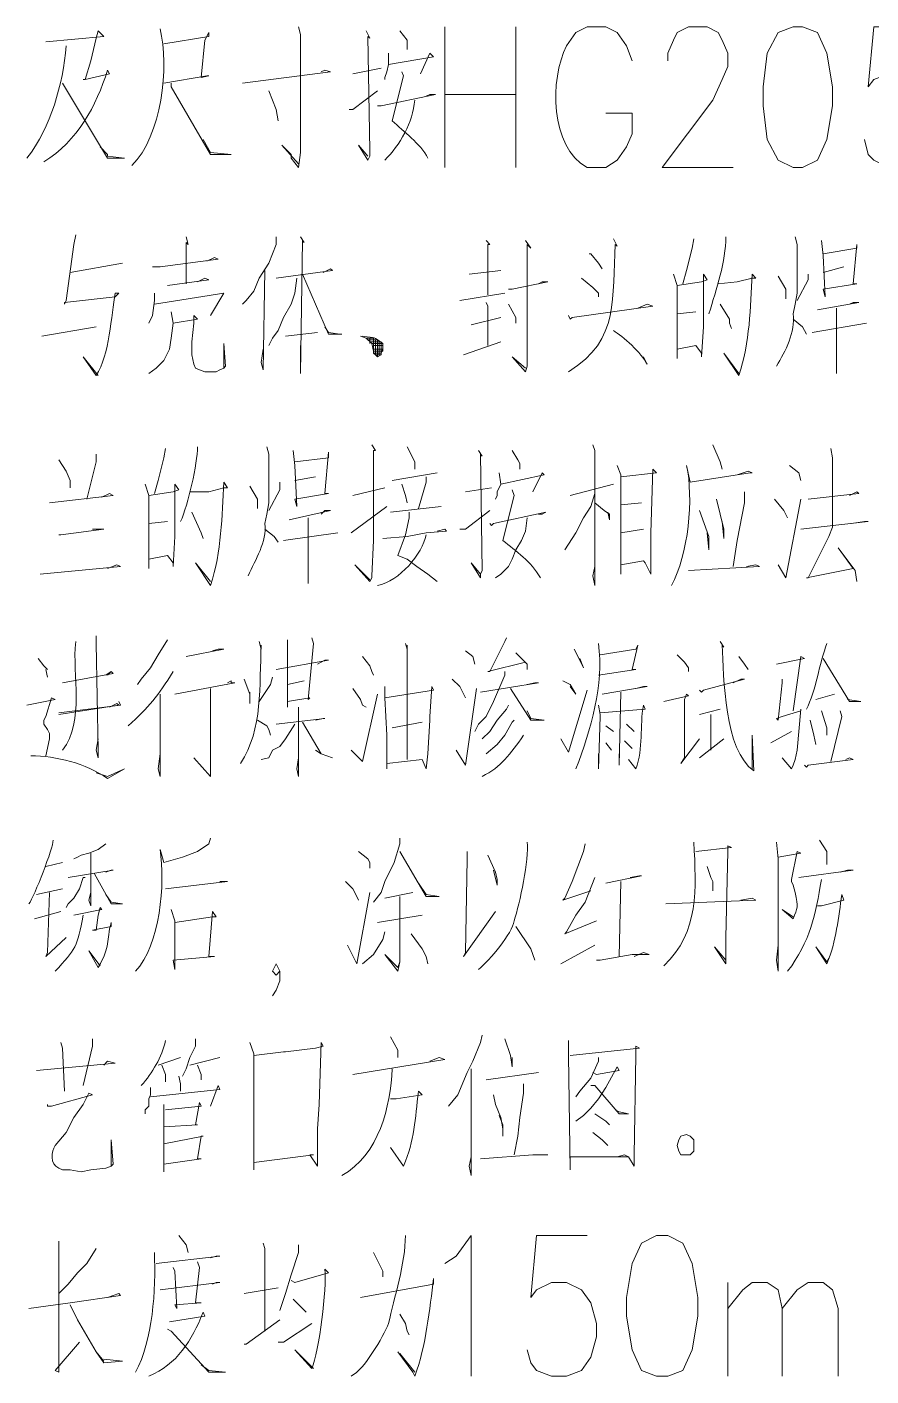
# Model space of a CAD drawing. Header units: millimetres. Extents: x 0 to 1181, y 0 to 1658.
# Drawn here: x 875.3 to 956.4, y 1332 to 1461.6 of the extents above; entities that cross this region are included whole.
import ezdxf

# ---------------------------------------------------------------- set-up
doc = ezdxf.new("R2010")
doc.units = ezdxf.units.MM
doc.layers.add('1', color=7, linetype='Continuous')

msp = doc.modelspace()

# ---------------------------------------------------------------- linework, layer by layer
at = {"layer": '1', "color": 0, "lineweight": 9}
for points in [[(888.48, 1459.94), (892.8, 1460.66), (892.8, 1461.02), (892.44, 1460.3), (892.08, 1456.7), (892.8, 1456.88), (892.62, 1456.88), (888.48, 1456.16)], [(901.44, 1461.56), (901.62, 1460.84), (901.62, 1449.5), (901.44, 1448.06), (900.72, 1448.96), (900.72, 1449.32), (899.82, 1450.22), (901.44, 1448.42)], [(907.92, 1461.2), (908.28, 1460.48), (908.1, 1460.66), (908.28, 1449.68), (908.28, 1449.14), (908.1, 1448.78), (907.2, 1450.22), (908.1, 1449.14)], [(911.16, 1461.2), (911.88, 1460.3), (911.88, 1459.76), (911.88, 1459.4)], [(915.48, 1448.06), (915.48, 1461.56)], [(922.32, 1461.56), (922.32, 1448.06)], [(936.9, 1458.32), (936.9, 1459.04), (937.44, 1460.3), (937.8, 1461.02), (938.88, 1461.56), (940.68, 1461.56), (941.76, 1461.02), (942.12, 1460.3), (942.66, 1459.04), (942.66, 1457.78), (942.12, 1456.52), (941.22, 1454.54), (936.36, 1448.06), (943.2, 1448.06)], [(948.96, 1461.56), (947.52, 1461.02), (946.44, 1459.04), (946.08, 1455.8), (946.08, 1454), (946.44, 1450.76), (947.52, 1448.78), (948.96, 1448.06), (949.86, 1448.06), (951.3, 1448.78), (952.2, 1450.76), (952.74, 1454), (952.74, 1455.8), (952.2, 1459.04), (951.3, 1461.02), (949.86, 1461.56), (948.96, 1461.56)], [(961.56, 1461.56), (956.7, 1461.56), (956.16, 1455.8), (956.7, 1456.52), (958.14, 1457.06), (959.58, 1457.06), (961.02, 1456.52), (961.92, 1455.08), (962.46, 1453.28), (962.46, 1451.84), (961.92, 1450.04), (961.02, 1448.78), (959.58, 1448.06), (958.14, 1448.06), (956.7, 1448.78), (956.16, 1449.32), (955.8, 1450.76)], [(910.08, 1459.04), (910.08, 1457.96), (909.9, 1457.24), (909.72, 1456.7), (909.72, 1456.52)], [(910.08, 1457.96), (914.4, 1458.68), (914.04, 1459.04), (913.14, 1457.06)], [(896.04, 1456.16), (904.5, 1457.24), (903.96, 1457.42), (903.6, 1457.24)], [(906.66, 1457.06), (909.36, 1457.6)], [(878.76, 1456.16), (883.08, 1448.96), (884.7, 1448.96), (883.08, 1449.14), (883.08, 1449.32), (882.36, 1450.04)], [(889.2, 1456.16), (889.2, 1455.8), (892.98, 1449.32), (893.16, 1449.32), (894.96, 1449.32), (892.98, 1449.5), (892.26, 1450.76)], [(898.56, 1455.44), (899.28, 1453.64), (899.46, 1452.56)], [(906.3, 1453.64), (906.66, 1453.64), (909, 1455.44)], [(909, 1454), (909.36, 1454), (909.36, 1454), (914.58, 1455.08), (914.04, 1455.08), (913.68, 1454.9)], [(915.48, 1455.08), (922.32, 1455.08)], [(890.64, 1441.4), (890.82, 1440.68), (890.64, 1440.86), (890.64, 1436.9)], [(899.28, 1441.4), (899.28, 1440.68), (898.56, 1438.88), (897.66, 1437.44), (897.12, 1436.18), (896.4, 1435.28), (896.04, 1434.92)], [(901.62, 1441.4), (901.98, 1440.86), (901.8, 1441.04), (901.62, 1428.26), (901.62, 1430.96)], [(939.42, 1441.22), (939.24, 1440.32), (938.7, 1438.16), (938.34, 1436.9)], [(919.44, 1441.04), (919.8, 1440.68), (919.62, 1440.68), (919.62, 1435.82)], [(923.22, 1441.04), (923.76, 1440.32), (923.4, 1440.68), (923.4, 1429.34), (923.4, 1428.98), (923.22, 1428.44), (921.96, 1429.88), (923.22, 1428.8)], [(951.66, 1441.04), (951.84, 1439.6), (952.02, 1435.64), (951.84, 1436.36), (955.08, 1436.9), (954.72, 1436.9), (955.08, 1440.68), (955.08, 1440.32), (951.84, 1439.78)], [(884.52, 1438.88), (879.48, 1437.98)], [(887.4, 1438.52), (888.12, 1438.52), (893.7, 1439.24), (893.34, 1439.42), (892.62, 1439.06)], [(929.34, 1439.78), (929.52, 1439.78), (930.24, 1438.88), (930.6, 1438.34)], [(888.84, 1436.72), (892.8, 1437.26), (892.44, 1437.44), (891.72, 1437.08)], [(898.2, 1438.16), (898.02, 1428.62), (897.84, 1429.34), (898.02, 1430.6)], [(901.26, 1437.44), (901.08, 1436), (900.72, 1434.92), (900, 1433.66), (899.46, 1432.4), (898.92, 1431.68), (898.56, 1430.96)], [(899.28, 1437.44), (904.68, 1438.16), (904.5, 1438.34), (903.78, 1437.98)], [(901.8, 1437.8), (904.32, 1432.04), (905.58, 1432.04), (905.4, 1432.04), (904.32, 1432.22), (903.96, 1432.76)], [(917.82, 1437.8), (920.88, 1438.16)], [(928.62, 1437.44), (929.7, 1436.54), (930.24, 1436), (930.24, 1435.64)], [(937.44, 1437.8), (937.8, 1436.72), (937.8, 1434.02), (937.8, 1431.86), (937.8, 1429.7), (937.8, 1430.6), (939.6, 1430.96), (940.14, 1430.24), (940.14, 1429.88), (940.32, 1432.76), (940.32, 1437.08), (940.32, 1437.8), (940.68, 1437.26), (940.14, 1437.08), (937.8, 1436.72)], [(947.52, 1437.62), (948.24, 1436.36), (948.24, 1436), (948.24, 1435.46)], [(950.4, 1437.8), (950.4, 1437.26), (949.32, 1435.28)], [(951.84, 1437.98), (953.82, 1438.52)], [(887.58, 1436), (887.58, 1435.28), (887.4, 1433.84), (887.04, 1433.12)], [(887.58, 1434.92), (894.24, 1436), (894.24, 1436), (892.98, 1433.84)], [(916.92, 1435.28), (921.24, 1436)], [(921.6, 1436.36), (921.96, 1436.36), (925.38, 1437.08), (924.84, 1437.08), (924.48, 1436.9)], [(919.44, 1435.1), (919.62, 1434.74), (919.62, 1430.96)], [(921.6, 1434.92), (922.32, 1433.66), (922.32, 1433.12)], [(927.36, 1433.84), (927.54, 1433.48), (927.72, 1433.66), (935.46, 1434.74), (934.92, 1434.92), (934.02, 1434.56)], [(941.94, 1434.92), (942.84, 1433.48), (942.84, 1433.12), (943.02, 1432.58)], [(951.3, 1434.38), (955.26, 1435.1), (954.72, 1435.1), (954.36, 1434.92)], [(889.2, 1434.2), (889.38, 1433.12), (889.2, 1431.68), (889.02, 1430.6), (888.84, 1430.24), (888.48, 1429.52), (888.12, 1429.16), (887.76, 1428.8), (887.04, 1428.26)], [(889.38, 1433.12), (891.72, 1433.48), (891.36, 1433.84), (891.36, 1433.12), (891.18, 1431.32), (891.18, 1430.06), (891.36, 1429.16), (891.54, 1428.8), (891.9, 1428.62), (892.44, 1428.44), (893.52, 1428.44), (893.88, 1428.62), (894.24, 1428.8), (894.42, 1428.98), (894.24, 1431.14), (894.24, 1428.8)], [(918, 1432.94), (920.88, 1433.66)], [(937.8, 1434.02), (939.6, 1434.2)], [(948.96, 1433.48), (949.86, 1432.76), (950.22, 1432.04)], [(953.1, 1434.56), (953.1, 1428.26), (953.1, 1429.88)], [(876.78, 1431.86), (882, 1432.76)], [(903.24, 1432.22), (900.18, 1431.86)], [(950.76, 1432.22), (955.98, 1433.12)], [(907.92, 1431.68), (908.28, 1431.68)], [(908.1, 1431.68), (908.1, 1431.68)], [(908.64, 1431.68), (908.1, 1431.68)], [(908.1, 1431.5), (909, 1431.5)], [(908.28, 1431.14), (908.28, 1431.68)], [(908.28, 1431.68), (908.28, 1431.32)], [(909.18, 1431.32), (908.28, 1431.32)], [(908.28, 1431.32), (909.36, 1431.32)], [(909.54, 1431.14), (908.46, 1431.14)], [(908.64, 1430.24), (908.64, 1431.68)], [(908.64, 1431.68), (908.64, 1430.96)], [(908.64, 1430.96), (909.54, 1430.96)], [(908.82, 1431.5), (908.82, 1430.06)], [(909, 1429.88), (909, 1431.5)], [(909.18, 1431.32), (909.18, 1430.06)], [(909.36, 1430.24), (909.36, 1431.32)], [(909.54, 1431.14), (909.54, 1430.42)], [(917.28, 1430.06), (920.88, 1431.32)], [(909.54, 1430.6), (908.64, 1430.6)], [(908.64, 1430.42), (909.54, 1430.42)], [(909.36, 1430.24), (908.64, 1430.24)], [(908.82, 1430.06), (909.36, 1430.06)], [(882, 1420.52), (882, 1419.8), (881.1, 1416.2)], [(888.66, 1421.06), (888.48, 1420.16), (887.94, 1418), (887.58, 1416.74)], [(900.9, 1420.88), (901.08, 1419.44), (901.26, 1415.48), (901.08, 1416.2), (904.32, 1416.74), (903.96, 1416.74), (904.32, 1420.7), (904.32, 1420.16), (901.08, 1419.8)], [(908.46, 1421.42), (908.82, 1420.88), (908.64, 1420.88), (908.64, 1412.24), (908.46, 1408.82), (908.46, 1408.64), (908.28, 1408.28), (906.84, 1409.9), (908.28, 1408.46)], [(911.88, 1421.24), (912.6, 1419.8), (912.6, 1419.08)], [(918.72, 1420.88), (919.08, 1420.34), (918.9, 1420.52), (919.08, 1409.36), (918.9, 1409), (918.9, 1408.64), (918, 1410.08), (918.9, 1409)], [(921.96, 1420.88), (922.5, 1419.98), (922.68, 1419.62), (922.68, 1419.08)], [(929.7, 1421.42), (929.88, 1420.88), (929.88, 1407.92), (929.7, 1408.82), (929.88, 1409.72)], [(941.22, 1421.42), (941.94, 1419.8), (942.12, 1419.08)], [(952.56, 1421.06), (952.74, 1420.16), (952.74, 1413.5), (952.38, 1412.6), (950.4, 1408.64), (950.22, 1408.64), (954.72, 1409.54), (953.28, 1411.52), (954.9, 1409.36), (955.08, 1408.28)], [(878.4, 1419.98), (879.12, 1418.9), (879.48, 1418), (879.48, 1417.28)], [(932.04, 1419.44), (932.4, 1418.54), (932.4, 1409), (932.4, 1409.9), (932.4, 1411.16)], [(948.6, 1419.44), (949.5, 1418.72), (949.68, 1418)], [(901.08, 1418), (903.06, 1418.36)], [(910.44, 1418), (914.76, 1418.72)], [(913.68, 1418.36), (913.68, 1417.82), (912.96, 1415.3)], [(920.7, 1418.72), (920.88, 1417.64), (920.52, 1416.92), (920.52, 1416.56), (920.34, 1416.2)], [(920.88, 1417.64), (925.02, 1418.54), (924.84, 1418.72), (923.94, 1416.92)], [(932.4, 1418.36), (935.82, 1418.72), (935.46, 1419.08), (935.28, 1412.96), (935.28, 1410.8), (935.28, 1409), (934.74, 1410.08), (934.56, 1410.26), (932.4, 1409.9)], [(877.5, 1415.84), (883.62, 1416.56), (883.26, 1416.74), (882.54, 1416.38)], [(886.68, 1417.64), (887.04, 1416.56), (887.04, 1414.04), (887.04, 1411.7), (887.04, 1409.54), (887.04, 1410.44), (888.84, 1410.8), (889.38, 1410.08), (889.38, 1409.72), (889.56, 1412.6), (889.56, 1417.1), (889.56, 1417.64), (889.92, 1417.1), (889.38, 1416.92), (887.04, 1416.56)], [(896.76, 1417.46), (897.48, 1416.2), (897.48, 1415.84), (897.48, 1415.3)], [(899.64, 1417.82), (899.64, 1417.1), (898.56, 1415.12)], [(906.66, 1416.56), (909.72, 1417.28)], [(911.34, 1417.64), (911.7, 1416.56), (911.88, 1415.84)], [(917.46, 1416.92), (919.98, 1417.28)], [(929.88, 1416.74), (929.52, 1415.48), (928.8, 1414.4), (928.08, 1412.96), (927.36, 1411.88), (927, 1411.34)], [(927.54, 1416.56), (931.68, 1417.64)], [(944.28, 1416.92), (944.28, 1415.84), (943.56, 1412.24), (943.2, 1409.72)], [(950.4, 1416.2), (955.26, 1416.74), (955.08, 1416.92), (954.36, 1416.56)], [(906.48, 1412.96), (909.9, 1415.48)], [(910.26, 1414.94), (915.12, 1415.48)], [(929.88, 1415.84), (930.78, 1415.12), (931.32, 1414.76), (931.32, 1414.22), (931.14, 1414.94)], [(932.4, 1415.66), (934.38, 1415.84)], [(941.58, 1416.2), (942.3, 1413.32), (942.3, 1412.42), (942.12, 1414.04)], [(947.16, 1416.2), (948.06, 1415.12), (948.42, 1414.4)], [(947.52, 1409.9), (948.24, 1408.64), (949.68, 1416.2)], [(887.04, 1413.86), (888.84, 1414.04)], [(891.18, 1414.94), (892.08, 1412.96), (892.26, 1412.42)], [(900.54, 1414.22), (904.5, 1415.12), (903.96, 1415.12), (903.6, 1414.76)], [(902.34, 1414.4), (902.34, 1408.1), (902.34, 1409.72)], [(912.06, 1414.94), (912.06, 1414.4), (911.7, 1412.78), (910.98, 1410.8), (911.88, 1410.44), (912.78, 1409.72), (913.86, 1409), (914.76, 1408.28)], [(916.92, 1413.32), (917.46, 1413.32), (919.8, 1415.12)], [(919.8, 1413.86), (919.98, 1413.68), (920.16, 1413.86), (925.2, 1414.94), (924.84, 1414.76), (924.48, 1414.76)], [(923.4, 1414.4), (923.22, 1413.14), (922.86, 1412.24), (922.32, 1411.34), (921.96, 1410.44), (921.6, 1409.72), (920.88, 1409), (920.34, 1408.64)], [(939.96, 1415.12), (940.86, 1412.6), (940.86, 1411.34), (940.68, 1412.96)], [(949.68, 1413.32), (956.16, 1414.04), (955.8, 1414.04), (954.54, 1413.86)], [(878.4, 1412.78), (878.58, 1412.78), (882.72, 1413.32), (882.36, 1413.32), (881.64, 1413.32)], [(898.2, 1413.32), (899.1, 1412.6), (899.46, 1412.06)], [(900, 1412.24), (905.22, 1412.96)], [(909.54, 1412.42), (911.88, 1412.6), (913.68, 1412.96), (915.66, 1413.14), (915.48, 1413.32), (914.76, 1413.14)], [(932.4, 1412.96), (934.56, 1413.32)], [(876.6, 1409), (884.34, 1409.72), (883.98, 1409.9), (883.08, 1409.54)], [(938.88, 1409.36), (945.72, 1409.72), (945.36, 1409.9), (944.46, 1409.72)], [(882, 1403.06), (882, 1402.34), (882.18, 1392.08), (882.18, 1391.36), (882, 1392.08), (882.18, 1393.16)], [(888.84, 1402.7), (887.94, 1401.26), (887.22, 1400), (886.32, 1398.92), (885.96, 1398.38)], [(902.7, 1402.88), (902.88, 1402.34), (902.34, 1396.94), (902.52, 1397.12), (900.36, 1396.76), (900.36, 1396.22), (900.36, 1402.7)], [(911.7, 1402.34), (911.88, 1401.8), (911.88, 1402.16), (911.88, 1391.18)], [(921.42, 1402.88), (921.24, 1402.52), (919.8, 1399.64), (919.62, 1399.64), (923.22, 1400.54)], [(890.64, 1401.08), (894.24, 1401.8), (893.7, 1401.8), (893.16, 1401.62)], [(907.56, 1401.08), (908.28, 1400.18), (908.46, 1399.64), (908.64, 1399.28)], [(917.46, 1401.62), (918.18, 1401.08), (918.36, 1400.36)], [(922.32, 1401.44), (923.4, 1400.36), (923.4, 1399.82)], [(927.9, 1401.8), (928.44, 1400.72), (928.8, 1400), (928.44, 1400.9)], [(930.42, 1401.26), (933.84, 1401.8), (934.02, 1402.16), (933.48, 1399.82), (933.84, 1399.82), (930.24, 1399.28)], [(937.8, 1401.26), (938.52, 1400.54), (938.88, 1400), (938.88, 1399.64)], [(943.74, 1401.08), (944.28, 1400.36), (944.64, 1399.82)], [(947.34, 1400.36), (950.04, 1400.9), (949.68, 1401.08), (948.96, 1395.86)], [(876.42, 1400.9), (876.96, 1400.18), (877.32, 1399.82)], [(877.14, 1399.82), (877.32, 1399.1)], [(899.28, 1399.82), (904.32, 1400.72), (903.96, 1400.72), (903.24, 1400.36)], [(951.84, 1400.9), (954.36, 1396.76), (955.44, 1396.76), (954.18, 1396.94)], [(878.76, 1398.56), (883.62, 1399.46), (883.44, 1399.64), (882.9, 1399.28)], [(878.76, 1398.56), (883.62, 1399.46), (883.44, 1399.64), (883.44, 1399.64), (883.08, 1399.28)], [(889.56, 1397.48), (895.32, 1398.56), (894.96, 1398.56), (894.96, 1398.74), (894.6, 1398.56)], [(896.22, 1398.92), (896.76, 1397.48), (896.76, 1396.58), (896.76, 1397.66)], [(898.92, 1399.1), (898.74, 1398.38), (897.66, 1396.76)], [(900.36, 1398.38), (901.98, 1398.74)], [(916.2, 1398.92), (916.92, 1398.2), (917.46, 1397.12)], [(921.24, 1399.64), (921.24, 1399.28), (920.16, 1396.76), (919.44, 1395.32), (918.72, 1394.6), (918.36, 1393.88)], [(918.9, 1397.66), (924.48, 1398.56), (924.12, 1398.56), (923.4, 1398.38)], [(926.82, 1398.74), (927.54, 1398.38), (928.08, 1397.48), (927.54, 1398.2)], [(939.96, 1397.84), (940.14, 1397.66), (940.32, 1397.84), (944.28, 1398.92), (943.92, 1398.92), (943.2, 1398.56)], [(947.88, 1398.92), (947.88, 1398.56), (947.52, 1394.96), (947.34, 1395.14), (947.88, 1395.32), (949.68, 1395.86), (949.68, 1396.04), (949.32, 1392.08), (949.14, 1391.18), (948.96, 1390.64), (948.78, 1390.28), (947.88, 1391.36)], [(875.34, 1396.4), (878.04, 1396.94), (877.68, 1397.12), (877.14, 1395.32), (876.96, 1394.96), (876.96, 1394.6), (877.32, 1394.06), (877.5, 1393.7), (877.5, 1393.16), (877.14, 1391.54)], [(888.12, 1397.48), (888.12, 1389.56), (887.94, 1390.28), (888.12, 1391.72)], [(892.98, 1398.02), (892.98, 1389.56), (891.36, 1391.36)], [(906.48, 1392.08), (907.56, 1391), (909, 1397.48)], [(906.66, 1398.02), (907.38, 1396.94), (907.56, 1396.4), (907.92, 1396.22)], [(909.72, 1398.2), (909.72, 1397.12), (909.9, 1393.52), (909.9, 1390.28), (909.9, 1390.82), (913.32, 1391.18), (913.68, 1390.28), (913.86, 1391.72), (914.04, 1394.96), (914.04, 1395.32), (914.22, 1398.2), (914.4, 1397.84), (909.72, 1397.12)], [(916.56, 1392.08), (917.46, 1390.64), (918.54, 1398.02)], [(921.78, 1398.02), (923.76, 1394.96), (925.02, 1394.96), (923.76, 1395.14), (923.4, 1395.86)], [(926.64, 1393.16), (927.36, 1391.9), (929.16, 1397.84)], [(930.6, 1397.48), (934.92, 1398.2), (934.56, 1398.2), (933.84, 1398.02)], [(932.4, 1397.66), (932.22, 1390.64), (932.22, 1391.72)], [(936.54, 1396.76), (938.88, 1397.3), (938.7, 1397.48), (938.52, 1396.94), (938.52, 1391.36), (938.16, 1390.82), (939.96, 1393.16)], [(952.92, 1397.48), (951.12, 1396.94)], [(878.4, 1395.68), (884.34, 1396.4), (884.16, 1396.76)], [(878.4, 1395.5), (884.16, 1396.4), (883.98, 1396.58), (883.26, 1396.22)], [(901.44, 1396.22), (901.44, 1389.56), (901.26, 1390.28), (901.44, 1391.36)], [(921.6, 1396.4), (921.42, 1396.04), (920.52, 1394.96), (919.8, 1393.88), (919.08, 1393.16)], [(930.24, 1396.4), (930.42, 1395.5), (930.42, 1395.32), (930.24, 1390.28), (930.24, 1391), (930.24, 1391.72)], [(939.96, 1395.5), (941.94, 1396.04)], [(951.66, 1395.86), (952.2, 1394.24), (952.2, 1393.52)], [(953.46, 1395.86), (953.64, 1395.32), (952.56, 1391)], [(897.48, 1394.96), (898.38, 1394.42), (898.56, 1394.06), (898.74, 1393.52)], [(901.08, 1394.6), (900.18, 1393.16), (899.64, 1392.44), (898.92, 1392.08), (898.56, 1391.36), (897.84, 1391.18)], [(899.28, 1394.6), (903.96, 1395.14), (903.78, 1395.14), (903.06, 1394.96)], [(901.8, 1394.78), (903.6, 1391.72), (904.68, 1391.36), (903.6, 1391.72), (903.06, 1392.08)], [(913.32, 1394.78), (910.44, 1394.24)], [(922.14, 1394.96), (921.96, 1394.78), (921.24, 1393.52), (920.52, 1392.62), (919.44, 1391.72)], [(932.94, 1394.6), (933.66, 1393.88)], [(941.04, 1395.5), (941.04, 1392.08)], [(950.58, 1394.96), (950.94, 1393.52), (951.12, 1392.62)], [(930.96, 1394.42), (931.68, 1393.88)], [(946.8, 1392.8), (948.78, 1393.88)], [(930.96, 1392.8), (931.5, 1392.08)], [(932.76, 1392.98), (933.48, 1392.26)], [(939.96, 1391.36), (942.3, 1393.16)], [(950.04, 1390.64), (950.22, 1390.46), (950.4, 1390.64), (954.72, 1391.18), (954.36, 1391.36), (954, 1391.18)], [(882.9, 1383.08), (882.18, 1382.54), (881.28, 1382.18), (880.56, 1382), (880.2, 1381.82), (879.84, 1381.64)], [(911.16, 1383.62), (911.16, 1383.08), (910.62, 1381.28), (909.72, 1379.48), (909.36, 1378.4), (908.64, 1377.5)], [(928.98, 1383.08), (928.8, 1382.36), (927.72, 1379.48), (927.72, 1379.48), (927, 1377.86), (926.82, 1377.68), (929.52, 1378.58)], [(939.6, 1382.36), (943.02, 1382.72), (942.66, 1382.9), (942.66, 1382.36), (942.48, 1374.08), (942.48, 1371.92), (942.48, 1371.56), (941.4, 1373.18), (942.48, 1371.92)], [(947.34, 1383.26), (947.52, 1381.64), (947.52, 1370.84), (947.34, 1371.92), (947.52, 1373.36)], [(951.48, 1383.44), (952.2, 1382.36), (952.2, 1381.1)], [(881.46, 1382.18), (881.46, 1377.14), (881.28, 1377.68), (881.46, 1378.4)], [(907.2, 1382.36), (908.1, 1381.64), (908.28, 1381.28), (908.28, 1380.74)], [(911.16, 1382.36), (913.68, 1378.04), (914.94, 1378.04), (913.68, 1378.22), (912.96, 1379.3)], [(917.64, 1382.36), (917.64, 1381.64), (917.46, 1372.64), (917.28, 1372.28), (920.34, 1376.6)], [(919.62, 1382), (920.34, 1380.38), (920.52, 1379.66), (920.52, 1379.12), (920.16, 1380.56)], [(877.14, 1380.92), (878.76, 1381.28)], [(879.3, 1379.84), (883.62, 1380.56), (883.44, 1380.56), (882.9, 1380.38)], [(940.68, 1380.92), (941.04, 1379.84), (941.22, 1379.48), (941.22, 1378.58)], [(949.5, 1379.84), (954.72, 1380.56), (954.18, 1380.56), (953.46, 1380.38)], [(880.92, 1379.84), (880.74, 1379.84), (880.38, 1378.76), (879.84, 1377.86), (879.3, 1377.32), (879.12, 1376.96)], [(881.82, 1380.2), (883.44, 1377.32), (884.52, 1377.32), (883.44, 1377.5), (882.9, 1378.22)], [(888.66, 1378.76), (894.6, 1379.48), (894.24, 1379.48), (893.88, 1379.48)], [(905.94, 1379.48), (906.66, 1378.76), (906.84, 1378.4), (907.2, 1377.68)], [(929.88, 1379.84), (928.98, 1377.5), (928.08, 1376.24), (927.18, 1374.62), (927, 1374.44), (930.06, 1375.7)], [(930.96, 1379.3), (934.38, 1380.02), (934.2, 1380.02), (933.3, 1379.84)], [(932.4, 1379.48), (932.22, 1372.28)], [(878.76, 1378.76), (876.24, 1378.22)], [(877.5, 1378.4), (877.32, 1372.64), (877.14, 1372.28), (879.12, 1374.08)], [(906.12, 1373.36), (907.02, 1371.56), (908.28, 1378.4)], [(912.42, 1378.4), (909.72, 1377.86)], [(911.16, 1378.04), (911.16, 1371.74), (910.98, 1370.84), (909.72, 1372.46), (910.98, 1371.2), (911.16, 1371.74)], [(936.72, 1377.32), (945.36, 1377.68), (945, 1377.86), (943.92, 1377.68)], [(878.58, 1376.6), (876.06, 1375.88)], [(889.2, 1376.78), (889.56, 1375.7), (889.56, 1373.72), (889.56, 1371.02), (889.38, 1371.92), (893.34, 1372.28), (892.8, 1372.28), (893.16, 1376.6), (893.52, 1376.06), (893.16, 1376.06), (889.56, 1375.52)], [(913.32, 1376.24), (909, 1375.52)], [(924.12, 1371.92), (923.76, 1373), (922.32, 1375.16)], [(909.72, 1374.62), (909.54, 1373.9), (908.64, 1372.46), (907.56, 1371.56)], [(912.24, 1374.44), (913.32, 1373), (913.68, 1372.28), (913.86, 1371.56)], [(926.64, 1371.56), (929.88, 1373.36)], [(930.06, 1371.92), (930.24, 1371.92), (930.42, 1371.92), (933.48, 1372.46), (935.1, 1372.46), (934.56, 1372.64), (933.66, 1372.28)], [(898.92, 1368.5), (899.28, 1369.04), (899.64, 1369.94), (899.64, 1370.84), (899.28, 1371.56), (898.92, 1370.84), (899.28, 1370.48), (899.64, 1370.84)], [(919.08, 1364.72), (918.9, 1364), (918.18, 1362.2), (917.64, 1361.12), (916.74, 1358.96), (915.84, 1357.88)], [(878.58, 1364), (878.76, 1363.46), (878.94, 1359.32)], [(881.64, 1364.36), (881.64, 1363.64), (880.74, 1359.86)], [(891.54, 1364.36), (891.54, 1363.64), (891, 1362.56), (890.64, 1361.48), (890.28, 1360.76)], [(896.76, 1364), (897.12, 1362.92), (897.12, 1354.28), (897.12, 1351.76), (897.12, 1352.48), (902.88, 1353.2), (902.52, 1353.2), (903.24, 1352.12), (903.24, 1353.74), (903.24, 1355.72), (903.42, 1358.06), (903.6, 1364), (903.78, 1363.64), (903.06, 1363.46), (900.18, 1363.1), (900, 1363.1), (897.12, 1362.74)], [(910.26, 1364.54), (910.98, 1363.28), (910.98, 1362.56)], [(921.24, 1364.36), (921.78, 1362.74), (921.96, 1361.66), (921.96, 1362.56)], [(927.36, 1364.18), (927.36, 1362.74), (927.54, 1351.76), (927.54, 1353.02), (933.12, 1353.02), (932.76, 1353.2), (932.04, 1353.02)], [(927.54, 1362.74), (934.2, 1363.46), (933.84, 1363.64), (933.84, 1362.74), (933.66, 1353.2), (933.66, 1352.12), (933.12, 1353.02)], [(876.24, 1361.3), (883.8, 1362.02), (883.08, 1362.2), (882.72, 1361.84)], [(887.94, 1361.84), (890.1, 1362.56)], [(891, 1361.84), (893.88, 1362.56)], [(906.66, 1360.94), (915.48, 1362.38), (914.94, 1362.56), (914.04, 1362.2)], [(930.24, 1362.56), (930.24, 1362.2), (929.52, 1360.58), (928.44, 1359.32), (928.08, 1358.78)], [(888.3, 1361.84), (888.66, 1360.94), (888.66, 1360.22)], [(891.72, 1361.84), (892.08, 1360.94), (892.08, 1360.4)], [(918, 1361.48), (918, 1351.22), (917.82, 1352.12), (918, 1353.02)], [(919.44, 1360.4), (924.48, 1361.12)], [(929.7, 1361.12), (930.06, 1360.94), (932.22, 1361.3), (932.04, 1361.66), (930.96, 1359.68), (930.24, 1358.6), (929.52, 1357.7), (928.8, 1356.98), (928.08, 1356.44)], [(887.22, 1359.68), (887.22, 1358.96), (887.04, 1358.6), (887.04, 1357.88), (886.68, 1357.52), (886.68, 1357.16)], [(887.22, 1358.78), (893.88, 1359.5), (893.7, 1359.86), (892.98, 1357.88)], [(889.92, 1360.76), (890.1, 1360.04), (890.1, 1359.32)], [(923.04, 1360.04), (923.04, 1359.14), (922.68, 1356.8), (922.5, 1355), (922.14, 1353.2)], [(929.52, 1359.86), (929.88, 1359.86), (932.22, 1357.16), (933.12, 1357.16), (932.22, 1357.34), (931.86, 1357.52)], [(888.66, 1357.52), (892.08, 1357.88), (891.9, 1358.24), (891.54, 1356.08), (891.72, 1356.08), (888.48, 1355.9)], [(920.16, 1358.96), (920.34, 1358.06), (920.88, 1356.8), (921.06, 1355.72), (921.06, 1355), (921.06, 1356.08), (920.7, 1356.98)], [(888.48, 1358.06), (888.48, 1357.52), (888.48, 1355), (888.48, 1351.58), (888.48, 1353.2)], [(929.88, 1357.16), (930.96, 1356.44), (931.32, 1356.08)], [(888.48, 1354.28), (892.26, 1355), (892.08, 1355), (891.72, 1352.84), (892.08, 1352.84), (888.48, 1352.3)], [(929.7, 1355.36), (930.6, 1354.64), (931.14, 1354.1)], [(939.42, 1354.1), (939.42, 1354.64), (939.06, 1355), (938.7, 1355.18), (938.16, 1355), (937.98, 1354.64), (937.8, 1354.1), (937.98, 1353.56), (938.16, 1353.2), (938.7, 1353.2), (939.06, 1353.2), (939.42, 1353.56), (939.42, 1354.1)], [(918.9, 1352.84), (923.94, 1353.2), (925.38, 1353.2)], [(889.92, 1345.46), (890.64, 1344.56), (890.82, 1343.84)], [(915.48, 1342.76), (916.56, 1343.48), (918, 1345.46), (918, 1331.96)], [(929.16, 1345.46), (924.3, 1345.46), (923.76, 1339.52), (924.3, 1340.24), (925.74, 1340.96), (927.18, 1340.96), (928.62, 1340.24), (929.52, 1338.98), (930.06, 1337), (930.06, 1335.74), (929.52, 1333.76), (928.62, 1332.5), (927.18, 1331.96), (925.74, 1331.96), (924.3, 1332.5), (923.76, 1333.22), (923.4, 1334.48)], [(935.82, 1345.46), (934.38, 1344.74), (933.48, 1342.76), (932.94, 1339.52), (932.94, 1337.72), (933.48, 1334.48), (934.38, 1332.5), (935.82, 1331.96), (936.9, 1331.96), (938.34, 1332.5), (939.24, 1334.48), (939.78, 1337.72), (939.78, 1339.52), (939.24, 1342.76), (938.34, 1344.74), (936.9, 1345.46), (935.82, 1345.46)], [(878.4, 1344.92), (878.4, 1344.56), (878.4, 1332.32), (878.04, 1332.5), (880.38, 1335.2)], [(882, 1344.2), (881.1, 1342.76), (880.2, 1341.86), (879.3, 1340.78), (878.4, 1339.88)], [(898.02, 1344.74), (898.2, 1344.2), (898.2, 1336.28)], [(901.44, 1344.56), (901.44, 1343.84), (900.72, 1341.68), (900.18, 1339.88), (899.64, 1338.26)], [(887.76, 1342.76), (893.88, 1343.48), (893.52, 1343.48), (892.98, 1343.3)], [(889.38, 1342.4), (889.56, 1342.04), (889.74, 1338.44), (889.56, 1338.8), (892.08, 1338.98), (891.54, 1338.98), (891.9, 1342.4), (891.72, 1342.94)], [(909.54, 1341.5), (909.54, 1342.04), (908.64, 1343.84)], [(888.12, 1340.24), (893.88, 1340.96), (893.52, 1340.96), (893.16, 1340.78)], [(896.22, 1339.88), (899.46, 1340.42)], [(942.66, 1331.96), (942.66, 1340.96)], [(942.66, 1338.44), (944.1, 1340.24), (945, 1340.96), (946.44, 1340.96), (947.52, 1340.24), (947.88, 1338.44), (947.88, 1331.96)], [(947.88, 1338.44), (949.32, 1340.24), (950.4, 1340.96), (951.84, 1340.96), (952.74, 1340.24), (953.28, 1338.44), (953.28, 1331.96)], [(875.52, 1338.44), (879.48, 1338.98), (884.34, 1339.7), (884.16, 1339.88), (883.08, 1339.52)], [(879.48, 1338.8), (880.2, 1337.36), (882, 1334.3), (882.72, 1333.22), (884.52, 1333.4), (882.72, 1333.58)], [(900.9, 1339.34), (901.8, 1338.44), (902.16, 1338.08)], [(911.16, 1337.9), (911.7, 1337), (911.88, 1336.28), (912.06, 1335.92)], [(888.84, 1336.46), (889.2, 1336.28), (892.8, 1332.32), (894.42, 1332.32), (892.8, 1332.5), (892.08, 1333.04)], [(896.22, 1335.02), (896.4, 1335.02), (899.64, 1337.36)], [(899.46, 1335.2), (900, 1335.2), (902.7, 1337)], [(882, 1334.3), (882.72, 1333.4)], [(911.16, 1334.12), (912.6, 1332.32)]]:
    msp.add_lwpolyline(points, dxfattribs=at)
for points, knots in [([(877.14, 1460.12), (877.14, 1460.12), (882.72, 1460.66), (882.72, 1460.66), (882.72, 1460.66), (882.18, 1461.2), (882.18, 1461.2), (882.18, 1461.2), (882, 1460.48), (882, 1460.48), (882, 1460.48), (881.46, 1458.32), (881.46, 1458.32), (881.46, 1458.32), (880.92, 1456.52), (880.92, 1456.52), (880.92, 1456.52), (880.74, 1456.52), (880.74, 1456.52), (880.74, 1456.52), (880.92, 1456.52), (880.92, 1456.52), (880.92, 1456.52), (883.26, 1457.06), (883.26, 1457.06), (883.26, 1457.06), (883.08, 1457.42), (883.08, 1457.42), (882, 1454), (880.2, 1450.58), (876.96, 1448.6)], [0, 0, 0, 0, 1, 1, 1, 2, 2, 2, 3, 3, 3, 4, 4, 4, 5, 5, 5, 6, 6, 6, 7, 7, 7, 8, 8, 8, 9, 9, 9, 10, 10, 10, 10]), ([(933.48, 1458.32), (933.48, 1458.32), (932.94, 1459.76), (932.94, 1459.76), (932.94, 1459.76), (932.04, 1461.02), (932.04, 1461.02), (932.04, 1461.02), (930.96, 1461.56), (930.96, 1461.56), (930.96, 1461.56), (929.16, 1461.56), (929.16, 1461.56), (929.16, 1461.56), (928.08, 1461.02), (928.08, 1461.02), (928.08, 1461.02), (927.18, 1459.76), (927.18, 1459.76), (925.56, 1456.52), (925.56, 1450.04), (929.16, 1448.06), (929.16, 1448.06), (930.96, 1448.06), (930.96, 1448.06), (930.96, 1448.06), (932.04, 1448.78), (932.04, 1448.78), (932.04, 1448.78), (932.94, 1450.04), (932.94, 1450.04), (932.94, 1450.04), (933.48, 1451.3), (933.48, 1451.3), (933.48, 1451.3), (933.48, 1453.28), (933.48, 1453.28), (933.48, 1453.28), (930.96, 1453.28), (930.96, 1453.28)], [0, 0, 0, 0, 1, 1, 1, 2, 2, 2, 3, 3, 3, 4, 4, 4, 5, 5, 5, 6, 6, 6, 7, 7, 7, 8, 8, 8, 9, 9, 9, 10, 10, 10, 11, 11, 11, 12, 12, 12, 13, 13, 13, 13]), ([(911.34, 1457.24), (911.34, 1457.24), (911.52, 1456.88), (911.52, 1456.88), (911.52, 1456.88), (910.44, 1452.56), (910.44, 1452.56), (911.52, 1451.48), (913.14, 1450.4), (913.86, 1448.96)], [0, 0, 0, 0, 1, 1, 1, 2, 2, 2, 3, 3, 3, 3]), ([(880.02, 1441.58), (880.02, 1441.58), (879.84, 1440.68), (879.84, 1440.68), (879.84, 1440.68), (879.12, 1435.28), (879.12, 1435.28), (879.12, 1435.28), (878.94, 1434.92), (878.94, 1434.92), (878.94, 1434.92), (878.94, 1435.1), (878.94, 1435.1), (878.94, 1435.1), (883.8, 1435.64), (883.8, 1435.64), (883.8, 1435.64), (884.16, 1436), (884.16, 1436), (884.16, 1436), (883.8, 1436), (883.8, 1436), (883.44, 1433.84), (883.26, 1430.06), (882, 1428.08), (882, 1428.08), (880.74, 1429.88), (880.74, 1429.88), (880.74, 1429.88), (882.18, 1428.08), (882.18, 1428.08)], [0, 0, 0, 0, 1, 1, 1, 2, 2, 2, 3, 3, 3, 4, 4, 4, 5, 5, 5, 6, 6, 6, 7, 7, 7, 8, 8, 8, 9, 9, 9, 10, 10, 10, 10]), ([(931.68, 1441.22), (931.68, 1441.22), (932.04, 1440.5), (932.04, 1440.5), (932.04, 1440.5), (931.86, 1440.68), (931.86, 1440.68), (931.5, 1435.64), (932.4, 1431.5), (927.36, 1428.44)], [0, 0, 0, 0, 1, 1, 1, 2, 2, 2, 3, 3, 3, 3]), ([(949.14, 1441.4), (949.14, 1441.4), (949.32, 1440.68), (949.32, 1440.68), (949.32, 1440.68), (949.32, 1440.5), (949.32, 1440.5), (949.32, 1440.5), (949.32, 1436), (949.32, 1436), (949.32, 1436), (949.14, 1434.92), (949.14, 1434.92), (949.14, 1434.92), (948.96, 1434.02), (948.96, 1434.02), (949.14, 1432.22), (948.24, 1430.42), (947.34, 1428.98)], [0, 0, 0, 0, 1, 1, 1, 2, 2, 2, 3, 3, 3, 4, 4, 4, 5, 5, 5, 6, 6, 6, 6]), ([(941.76, 1436.9), (941.76, 1436.9), (943.56, 1437.08), (943.56, 1437.08), (943.56, 1437.08), (943.56, 1437.08), (943.56, 1437.08), (943.56, 1437.08), (945, 1437.44), (945, 1437.44), (945, 1437.44), (945.36, 1437.44), (945.36, 1437.44), (945.36, 1437.44), (945, 1437.8), (945, 1437.8), (944.82, 1434.56), (944.82, 1431.32), (943.74, 1428.08), (943.74, 1428.08), (942.3, 1430.24), (942.3, 1430.24), (942.3, 1430.24), (943.74, 1428.26), (943.74, 1428.26)], [0, 0, 0, 0, 1, 1, 1, 2, 2, 2, 3, 3, 3, 4, 4, 4, 5, 5, 5, 6, 6, 6, 7, 7, 7, 8, 8, 8, 8]), ([(931.68, 1432.4), (932.58, 1431.86), (934.38, 1430.24), (934.92, 1429.16), (934.92, 1429.16), (934.56, 1429.88), (934.56, 1429.88)], [0, 0, 0, 0, 1, 1, 1, 2, 2, 2, 2]), ([(907.56, 1431.86), (909, 1431.68), (908.46, 1431.86), (909.54, 1431.14), (909.54, 1431.14), (909.54, 1430.6), (909.54, 1430.6), (909.54, 1430.6), (909.36, 1430.24), (909.36, 1430.24), (909.36, 1430.24), (909.36, 1430.06), (909.36, 1430.06), (909.36, 1430.06), (909, 1429.88), (909, 1429.88), (909, 1429.88), (909, 1429.88), (909, 1429.88), (909, 1429.88), (908.82, 1430.06), (908.82, 1430.06), (908.82, 1430.06), (908.64, 1430.24), (908.64, 1430.24), (908.64, 1430.24), (908.64, 1430.42), (908.64, 1430.42), (908.64, 1430.42), (908.46, 1431.14), (908.46, 1431.14), (908.46, 1431.14), (907.92, 1431.68), (907.92, 1431.68), (907.92, 1431.68), (907.38, 1431.86), (907.38, 1431.86)], [0, 0, 0, 0, 1, 1, 1, 2, 2, 2, 3, 3, 3, 4, 4, 4, 5, 5, 5, 6, 6, 6, 7, 7, 7, 8, 8, 8, 9, 9, 9, 10, 10, 10, 11, 11, 11, 12, 12, 12, 12]), ([(898.38, 1421.24), (898.38, 1421.24), (898.56, 1420.52), (898.56, 1420.52), (898.56, 1420.52), (898.56, 1420.34), (898.56, 1420.34), (898.56, 1420.34), (898.56, 1415.84), (898.56, 1415.84), (898.56, 1415.84), (898.38, 1414.76), (898.38, 1414.76), (898.38, 1414.76), (898.2, 1413.86), (898.2, 1413.86), (898.38, 1412.06), (897.3, 1410.44), (896.58, 1408.82)], [0, 0, 0, 0, 1, 1, 1, 2, 2, 2, 3, 3, 3, 4, 4, 4, 5, 5, 5, 6, 6, 6, 6]), ([(943.56, 1418.54), (943.56, 1418.54), (944.64, 1418.9), (944.64, 1418.9), (944.64, 1418.9), (945, 1418.72), (945, 1418.72), (945, 1418.72), (944.82, 1418.72), (944.82, 1418.72), (944.82, 1418.72), (939.06, 1417.82), (939.06, 1417.82), (939.06, 1417.82), (938.7, 1419.44), (938.7, 1419.44), (939.42, 1416.38), (938.88, 1410.8), (937.26, 1407.92)], [0, 0, 0, 0, 1, 1, 1, 2, 2, 2, 3, 3, 3, 4, 4, 4, 5, 5, 5, 6, 6, 6, 6]), ([(891, 1416.92), (891, 1416.92), (892.8, 1416.92), (892.8, 1416.92), (892.8, 1416.92), (892.8, 1416.92), (892.8, 1416.92), (892.8, 1416.92), (894.24, 1417.28), (894.24, 1417.28), (894.24, 1417.28), (894.6, 1417.28), (894.6, 1417.28), (894.6, 1417.28), (894.24, 1417.82), (894.24, 1417.82), (894.06, 1414.58), (894.06, 1411.16), (892.98, 1407.92), (892.98, 1407.92), (891.54, 1410.08), (891.54, 1410.08), (891.54, 1410.08), (892.98, 1408.28), (892.98, 1408.28)], [0, 0, 0, 0, 1, 1, 1, 2, 2, 2, 3, 3, 3, 4, 4, 4, 5, 5, 5, 6, 6, 6, 7, 7, 7, 8, 8, 8, 8]), ([(921.96, 1417.1), (921.96, 1417.1), (922.14, 1416.56), (922.14, 1416.56), (922.14, 1416.56), (921.06, 1412.24), (921.06, 1412.24), (922.32, 1411.16), (923.76, 1410.26), (924.66, 1408.64)], [0, 0, 0, 0, 1, 1, 1, 2, 2, 2, 3, 3, 3, 3]), ([(897.66, 1402.52), (897.66, 1402.52), (897.84, 1401.8), (897.84, 1401.8), (897.84, 1401.8), (897.84, 1402.16), (897.84, 1402.16), (897.66, 1398.38), (898.02, 1394.06), (895.86, 1390.82)], [0, 0, 0, 0, 1, 1, 1, 2, 2, 2, 3, 3, 3, 3]), ([(941.94, 1402.52), (941.94, 1402.52), (942.3, 1401.98), (942.3, 1401.98), (942.3, 1401.98), (942.12, 1402.16), (942.12, 1402.16), (942.3, 1399.1), (942.3, 1392.08), (945.18, 1390.1), (945.18, 1390.1), (945, 1393.52), (945, 1393.52), (945, 1393.52), (945, 1390.28), (945, 1390.28)], [0, 0, 0, 0, 1, 1, 1, 2, 2, 2, 3, 3, 3, 4, 4, 4, 5, 5, 5, 5]), ([(930.42, 1395.68), (930.42, 1395.68), (934.74, 1396.04), (934.74, 1396.04), (934.74, 1396.04), (934.56, 1396.4), (934.56, 1396.4), (934.2, 1394.42), (934.56, 1392.26), (933.84, 1390.28), (933.84, 1390.28), (933.12, 1391.18), (933.12, 1391.18), (933.12, 1391.18), (933.84, 1390.28), (933.84, 1390.28)], [0, 0, 0, 0, 1, 1, 1, 2, 2, 2, 3, 3, 3, 4, 4, 4, 5, 5, 5, 5]), ([(875.7, 1391.54), (878.22, 1391.54), (880.92, 1390.82), (883.08, 1389.38), (883.08, 1389.38), (884.7, 1390.28), (884.7, 1390.28), (884.7, 1390.28), (883.08, 1389.56), (883.08, 1389.56), (883.08, 1389.56), (882, 1389.92), (882, 1389.92)], [0, 0, 0, 0, 1, 1, 1, 2, 2, 2, 3, 3, 3, 4, 4, 4, 4]), ([(892.98, 1383.62), (892.98, 1383.62), (892.8, 1383.08), (892.8, 1383.08), (892.8, 1383.08), (891.72, 1382.36), (891.72, 1382.36), (891.72, 1382.36), (890.28, 1381.82), (890.28, 1381.82), (890.28, 1381.82), (888.48, 1381.28), (888.48, 1381.28), (888.48, 1381.28), (888.12, 1382.54), (888.12, 1382.54), (888.66, 1379.3), (888.12, 1373.36), (885.78, 1370.84)], [0, 0, 0, 0, 1, 1, 1, 2, 2, 2, 3, 3, 3, 4, 4, 4, 5, 5, 5, 6, 6, 6, 6]), ([(923.4, 1383.26), (923.58, 1381.64), (922.68, 1377.32), (922.14, 1375.7), (921.96, 1374.44), (919.8, 1371.92), (918.72, 1371.02)], [0, 0, 0, 0, 1, 1, 1, 2, 2, 2, 2]), ([(947.52, 1381.82), (947.52, 1381.82), (949.68, 1382.18), (949.68, 1382.18), (949.68, 1382.18), (949.32, 1382.36), (949.32, 1382.36), (949.32, 1382.36), (948.78, 1379.66), (948.78, 1379.66), (948.78, 1379.66), (948.78, 1379.48), (948.78, 1379.48), (948.78, 1379.48), (948.96, 1379.12), (948.96, 1379.12), (948.96, 1379.12), (949.14, 1378.4), (949.14, 1378.4), (949.5, 1376.96), (949.32, 1376.96), (948.96, 1375.88), (948.96, 1375.88), (947.88, 1376.78), (947.88, 1376.78), (947.88, 1376.78), (948.96, 1376.06), (948.96, 1376.06)], [0, 0, 0, 0, 1, 1, 1, 2, 2, 2, 3, 3, 3, 4, 4, 4, 5, 5, 5, 6, 6, 6, 7, 7, 7, 8, 8, 8, 9, 9, 9, 9]), ([(951.3, 1377.14), (951.3, 1377.14), (951.66, 1377.14), (951.66, 1377.14), (951.66, 1377.14), (953.82, 1377.68), (953.82, 1377.68), (953.82, 1377.68), (953.64, 1378.22), (953.64, 1378.22), (953.28, 1376.06), (953.1, 1373.72), (952.2, 1371.56), (952.2, 1371.56), (951.12, 1373.18), (951.12, 1373.18), (951.12, 1373.18), (952.2, 1371.74), (952.2, 1371.74), (952.2, 1371.74), (952.38, 1372.1), (952.38, 1372.1)], [0, 0, 0, 0, 1, 1, 1, 2, 2, 2, 3, 3, 3, 4, 4, 4, 5, 5, 5, 6, 6, 6, 7, 7, 7, 7]), ([(879.84, 1376.24), (879.84, 1376.24), (879.84, 1376.24), (879.84, 1376.24), (879.84, 1376.24), (882.54, 1376.78), (882.54, 1376.78), (882.54, 1376.78), (882.36, 1376.96), (882.36, 1376.96), (882.36, 1376.96), (882.18, 1376.24), (882.18, 1376.24), (882.18, 1376.24), (882, 1374.8), (882, 1374.8), (882, 1374.8), (881.64, 1374.8), (881.64, 1374.8), (881.64, 1374.8), (883.44, 1375.16), (883.44, 1375.16), (883.44, 1375.16), (883.44, 1375.52), (883.44, 1375.52), (882.9, 1373.72), (883.44, 1373.36), (882.18, 1371.2), (882.18, 1371.2), (881.28, 1372.82), (881.28, 1372.82), (881.28, 1372.82), (882.36, 1371.38), (882.36, 1371.38)], [0, 0, 0, 0, 1, 1, 1, 2, 2, 2, 3, 3, 3, 4, 4, 4, 5, 5, 5, 6, 6, 6, 7, 7, 7, 8, 8, 8, 9, 9, 9, 10, 10, 10, 11, 11, 11, 11]), ([(877.32, 1358.06), (877.32, 1358.06), (877.32, 1357.88), (877.32, 1357.88), (877.32, 1357.88), (877.68, 1357.88), (877.68, 1357.88), (877.68, 1357.88), (881.64, 1358.96), (881.64, 1358.96), (881.64, 1358.96), (881.28, 1359.14), (881.28, 1359.14), (881.28, 1359.14), (880.74, 1358.06), (880.74, 1358.06), (880.74, 1358.06), (879.84, 1356.8), (879.84, 1356.8), (879.84, 1356.8), (879.12, 1355.36), (879.12, 1355.36), (879.12, 1355.36), (878.04, 1354.1), (878.04, 1354.1), (877.68, 1353.56), (877.5, 1352.3), (878.4, 1351.94), (878.4, 1351.94), (878.76, 1351.76), (878.76, 1351.76), (878.76, 1351.76), (879.48, 1351.76), (879.48, 1351.76), (879.48, 1351.76), (880.56, 1351.58), (880.56, 1351.58), (880.56, 1351.58), (881.46, 1351.76), (881.46, 1351.76), (881.46, 1351.76), (882.9, 1351.94), (882.9, 1351.94), (882.9, 1351.94), (883.44, 1352.12), (883.44, 1352.12), (883.44, 1352.12), (883.62, 1352.3), (883.62, 1352.3), (883.62, 1352.3), (883.44, 1354.64), (883.44, 1354.64), (883.44, 1354.64), (883.44, 1352.12), (883.44, 1352.12)], [0, 0, 0, 0, 1, 1, 1, 2, 2, 2, 3, 3, 3, 4, 4, 4, 5, 5, 5, 6, 6, 6, 7, 7, 7, 8, 8, 8, 9, 9, 9, 10, 10, 10, 11, 11, 11, 12, 12, 12, 13, 13, 13, 14, 14, 14, 15, 15, 15, 16, 16, 16, 17, 17, 17, 18, 18, 18, 18]), ([(910.26, 1358.6), (910.26, 1358.6), (910.8, 1358.6), (910.8, 1358.6), (910.8, 1358.6), (913.32, 1358.96), (913.32, 1358.96), (913.32, 1358.96), (912.96, 1359.32), (912.96, 1359.32), (912.6, 1356.62), (912.6, 1354.64), (911.52, 1352.12), (911.52, 1352.12), (910.26, 1353.92), (910.26, 1353.92)], [0, 0, 0, 0, 1, 1, 1, 2, 2, 2, 3, 3, 3, 4, 4, 4, 5, 5, 5, 5]), ([(911.7, 1345.46), (911.7, 1342.76), (910.62, 1339.52), (910.08, 1337), (909.54, 1335.74), (907.74, 1332.5), (906.48, 1331.96)], [0, 0, 0, 0, 1, 1, 1, 2, 2, 2, 2]), ([(900.72, 1341.14), (900.72, 1341.14), (901.08, 1340.96), (901.08, 1340.96), (901.08, 1340.96), (904.32, 1341.86), (904.32, 1341.86), (904.32, 1341.86), (903.96, 1342.22), (903.96, 1342.22), (904.14, 1340.42), (903.42, 1334.3), (902.7, 1332.68), (902.7, 1332.68), (901.08, 1334.48), (901.08, 1334.48), (901.08, 1334.48), (902.88, 1332.68), (902.88, 1332.68)], [0, 0, 0, 0, 1, 1, 1, 2, 2, 2, 3, 3, 3, 4, 4, 4, 5, 5, 5, 6, 6, 6, 6]), ([(910.98, 1334.3), (910.98, 1334.3), (912.42, 1332.32), (912.42, 1332.32), (912.42, 1332.32), (912.6, 1331.96), (912.6, 1331.96), (913.68, 1334.84), (914.04, 1338.44), (914.4, 1341.32), (914.4, 1341.32), (914.4, 1340.78), (914.4, 1340.78), (914.4, 1340.78), (907.38, 1339.52), (907.38, 1339.52)], [0, 0, 0, 0, 1, 1, 1, 2, 2, 2, 3, 3, 3, 4, 4, 4, 5, 5, 5, 5]), ([(889.02, 1337.18), (889.02, 1337.18), (892.44, 1337.72), (892.44, 1337.72), (892.44, 1337.72), (892.26, 1338.08), (892.26, 1338.08), (891.18, 1335.38), (889.74, 1333.04), (887.04, 1331.96)], [0, 0, 0, 0, 1, 1, 1, 2, 2, 2, 3, 3, 3, 3])]:
    msp.add_open_spline(points, degree=3, knots=knots, dxfattribs=at)
for points in [[(888.12, 1461.38), (889.02, 1457.78), (888.3, 1451.12), (885.42, 1448.24)], [(879.12, 1459.76), (878.76, 1455.98), (877.68, 1452.02), (875.34, 1448.96)], [(912.6, 1454.54), (912.42, 1452.38), (911.16, 1450.22), (909.72, 1448.78)], [(942.48, 1441.4), (942.48, 1439.06), (941.58, 1436.36), (940.86, 1434.02)], [(891.72, 1421.24), (891.72, 1419.62), (890.82, 1415.66), (890.1, 1414.04)], [(913.68, 1412.78), (913.32, 1410.98), (911.16, 1408.28), (909, 1407.92)], [(880.02, 1402.52), (879.66, 1399.28), (880.92, 1394.96), (878.76, 1392.08)], [(930.24, 1402.34), (930.78, 1398.38), (929.52, 1394.06), (928.08, 1390.28)], [(952.2, 1402.34), (951.48, 1400.54), (951.12, 1397.66), (950.22, 1396.04)], [(889.38, 1399.64), (887.94, 1397.3), (887.04, 1396.22), (885.06, 1394.42)], [(923.04, 1393.52), (921.78, 1391.72), (920.88, 1390.46), (919.08, 1389.56)], [(877.86, 1383.44), (877.86, 1382.72), (876.06, 1378.04), (875.52, 1377.32)], [(939.42, 1383.26), (939.6, 1378.76), (939.96, 1374.62), (936.54, 1371.38)], [(951.66, 1379.66), (951.12, 1376.24), (950.58, 1373.72), (948.42, 1370.84)], [(880.74, 1376.24), (880.2, 1373.18), (880.02, 1373), (878.04, 1370.84)], [(888.66, 1364.18), (888.3, 1362.56), (887.4, 1361.12), (886.32, 1359.86)], [(910.44, 1361.48), (910.26, 1357.88), (909.18, 1353.2), (905.58, 1351.22)], [(887.58, 1343.84), (887.76, 1340.24), (887.4, 1335.38), (885.78, 1332.32)]]:
    msp.add_open_spline(points, degree=3, dxfattribs=at)

doc.saveas('drawing.dxf')
